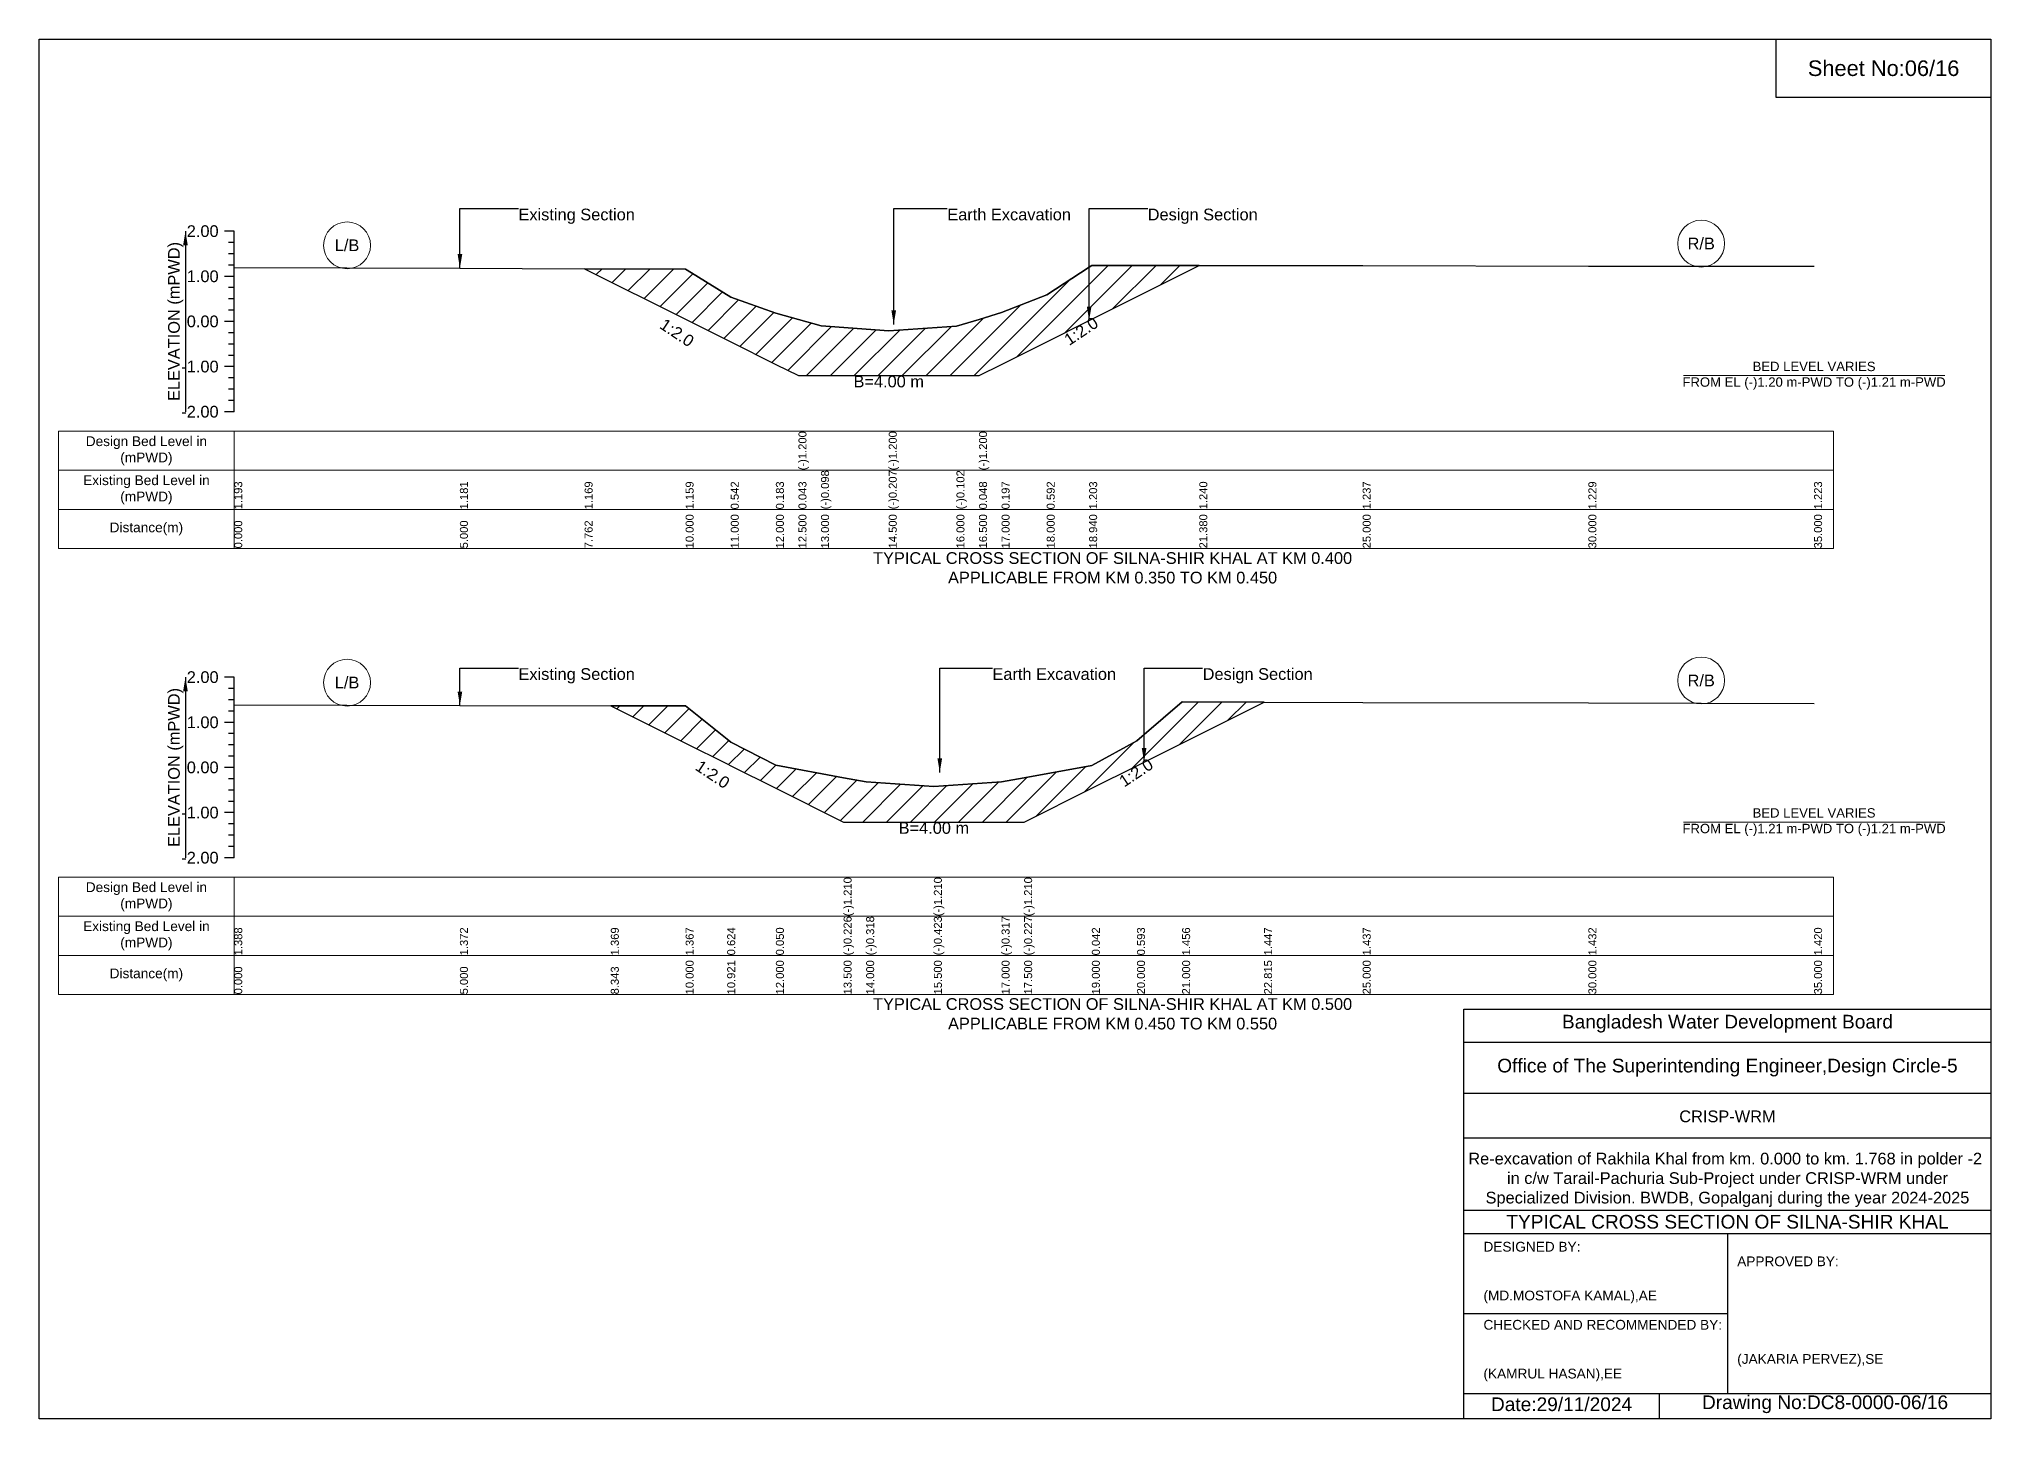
# Model space of a CAD drawing. Header units: inches. Extents: x 91000 to 258000, y -5656 to 0.
# Drawn here: x 150000 to 158000, y -5656 to 0 of the extents above; entities that cross this region are included whole.
import ezdxf

# ---------------------------------------------------------------- set-up
doc = ezdxf.new("R2010")
doc.units = ezdxf.units.IN
doc.header["$LTSCALE"] = 7
doc.header["$MEASUREMENT"] = 0
for name, color, linetype, lineweight in [('Cross section Data Border', 7, 'Continuous', 9), ('Cross Section Labels', 7, 'Continuous', 9), ('Existing_Bed_Level for Xsection', 7, 'Continuous', 25)]:
    doc.layers.add(name, color=color, linetype=linetype, lineweight=lineweight)
doc.styles.get("Standard").update_dxf_attribs({"font": 'arial.ttf'})
doc.dimstyles.get("Standard").update_dxf_attribs({"dimtxt": 0.18, "dimasz": 0.18, "dimexe": 0.18, "dimexo": 0.0625, "dimgap": 0.09, "dimtad": 0, "dimtih": 1, "dimtoh": 1, "dimdec": 4, "dimzin": 0, "dimdsep": 46, "dimtxsty": 'Standard', "dimcen": 0.09, "dimadec": 0, "dimazin": 0, "dimtfac": 1, "dimtdec": 4, "dimtofl": 0, "dimtmove": 0, "dimatfit": 3, "dimfxl": 1, "dimtolj": 1, "dimtzin": 0, "dimarcsym": 0})

msp = doc.modelspace()

# ---------------------------------------------------------------- hatches: boundary and pattern name
at = {"layer": 'Existing_Bed_Level for Xsection'}
h = msp.add_hatch(dxfattribs=at)
h.set_pattern_fill('ANSI31', color=256, scale=555, style=0)
h.paths.add_polyline_path([(152236, -941.5), (152650, -1148.5), (152674.3, -1160.6), (152835, -1241), (153020, -1333.5), (153112.5, -1379.7), (153205, -1379.7), (153482.5, -1379.7), (153760, -1379.7), (153852.5, -1379.7), (153945, -1333.5), (154130, -1241), (154303.9, -1154), (154315, -1148.5), (154755.3, -928.3), (154315, -927.9), (154303.9, -935.1), (154130, -1048.2), (153945, -1121.3), (153852.5, -1148.9), (153760, -1176.6), (153482.5, -1196), (153205, -1175.8), (153112.5, -1149.8), (153020, -1123.8), (152835, -1057.4), (152674.3, -958.3), (152650, -943.3)])
h = msp.add_hatch(dxfattribs=at)
h.set_pattern_fill('ANSI31', color=256, scale=555, style=0)
h.paths.add_polyline_path([(152343.4, -2732.5), (152650, -2885.8), (152820.4, -2971.1), (152835, -2978.3), (153020, -3070.8), (153297.5, -3209.6), (153390, -3209.6), (153667.5, -3209.6), (153945, -3209.6), (154037.5, -3209.6), (154315, -3070.8), (154500, -2978.3), (154529.1, -2963.8), (154685, -2885.8), (155020.7, -2718), (154685, -2716.4), (154529.1, -2850.9), (154500, -2876), (154315, -2978), (154037.5, -3027.8), (153945, -3044.4), (153667.5, -3064), (153390, -3044.6), (153297.5, -3027.6), (153020, -2976.5), (152835, -2882), (152820.4, -2870.2), (152650, -2732.8)])

# ---------------------------------------------------------------- linework, layer by layer
for points in [[(150000, 0), (158000, 0), (158000, -5656), (150000, -5656)], [(157120, 0), (158000, 0), (158000, -240), (157120, -240)]]:
    msp.add_lwpolyline(points, close=True)
for points in [[(155840, -5656), (155840, -3976), (158000, -3976)], [(155840, -4112), (158000, -4112)], [(155840, -4320), (158000, -4320)], [(155840, -4504), (158000, -4504)], [(155840, -4800), (158000, -4800)], [(155840, -4896), (158000, -4896)], [(156920, -4896), (156920, -5552)], [(155840, -5224), (156920, -5224)], [(155840, -5552), (158000, -5552)], [(156640, -5552), (156640, -5656)]]:
    msp.add_lwpolyline(points)
at = {"layer": 'Cross section Data Border'}
for points in [[(150080, -1607.7), (157355, -1607.7), (157355, -2087.7), (150080, -2087.7)], [(150080, -3435.7), (157355, -3435.7), (157355, -3915.7), (150080, -3915.7)]]:
    msp.add_lwpolyline(points, close=True, dxfattribs=at)
for points in [[(150800, -1607.7), (150800, -2087.7)], [(150080, -1767.7), (157355, -1767.7)], [(150080, -1927.7), (157355, -1927.7)], [(150800, -3435.7), (150800, -3915.7)], [(150080, -3595.7), (157355, -3595.7)], [(150080, -3755.7), (157355, -3755.7)]]:
    msp.add_lwpolyline(points, dxfattribs=at)
at = {"layer": 'Cross Section Labels'}
for points in [[(156739.2, -1379.7), (157810.8, -1379.7)], [(156739.2, -3209.6), (157810.8, -3209.6)]]:
    msp.add_lwpolyline(points, dxfattribs=at)
for centre in [(151262.5, -845.6), (156812.5, -838.4), (151262.5, -2637.9), (156812.5, -2629.4)]:
    msp.add_circle(centre, 96, dxfattribs=at)
at = {"layer": 'Existing_Bed_Level for Xsection'}
for points in [[(150800, -787.7), (150760, -787.7)], [(150800, -1527.7), (150800, -1342.7), (150800, -1157.7), (150800, -972.7), (150800, -787.7)], [(150800, -834), (150776, -834)], [(150800, -880.2), (150776, -880.2)], [(150800, -926.5), (150776, -926.5)], [(150800, -937), (151725, -939.2), (152236, -941.5), (152650, -943.3), (152674.3, -958.3), (152835, -1057.4), (153020, -1123.8), (153112.5, -1149.8), (153112.5, -1149.8), (153205, -1175.8), (153482.5, -1196), (153482.5, -1196), (153760, -1176.6), (153852.5, -1148.9), (153852.5, -1148.9), (153945, -1121.3), (154130, -1048.2), (154303.9, -935.1), (154315, -927.9), (154755.3, -928.3), (155425, -928.9), (156350, -930.3), (157275, -931.5)], [(150800, -972.7), (150760, -972.7)], [(150800, -1019), (150776, -1019)], [(150800, -1065.2), (150776, -1065.2)], [(150800, -1111.5), (150776, -1111.5)], [(150800, -1157.7), (150760, -1157.7)], [(150800, -1204), (150776, -1204)], [(150800, -1250.2), (150776, -1250.2)], [(150800, -1342.7), (150760, -1342.7)], [(150800, -1296.5), (150776, -1296.5)], [(150800, -1389), (150776, -1389)], [(150800, -1435.2), (150776, -1435.2)], [(150800, -1481.5), (150776, -1481.5)], [(150800, -1527.7), (150760, -1527.7)], [(150800, -2615.7), (150760, -2615.7)], [(150800, -3355.7), (150800, -3170.7), (150800, -2985.7), (150800, -2800.7), (150800, -2615.7)], [(150800, -2662), (150776, -2662)], [(150800, -2708.2), (150776, -2708.2)], [(150800, -2729), (151725, -2731.9), (152343.4, -2732.5), (152650, -2732.8), (152820.4, -2870.2), (152835, -2882), (153020, -2976.5), (153297.5, -3027.6), (153297.5, -3027.6), (153390, -3044.6), (153667.5, -3064), (153667.5, -3064), (153945, -3044.4), (154037.5, -3027.8), (154037.5, -3027.8), (154315, -2978), (154500, -2876), (154529.1, -2850.9), (154685, -2716.4), (155020.7, -2718), (155425, -2719.9), (156350, -2720.8), (157275, -2723)], [(150800, -2754.5), (150776, -2754.5)], [(150800, -2800.7), (150760, -2800.7)], [(150800, -2847), (150776, -2847)], [(150800, -2893.2), (150776, -2893.2)], [(150800, -2939.5), (150776, -2939.5)], [(150800, -2985.7), (150760, -2985.7)], [(150800, -3032), (150776, -3032)], [(150800, -3078.2), (150776, -3078.2)], [(150800, -3170.7), (150760, -3170.7)], [(150800, -3124.5), (150776, -3124.5)], [(150800, -3217), (150776, -3217)], [(150800, -3263.2), (150776, -3263.2)], [(150800, -3355.7), (150760, -3355.7)], [(150800, -3309.5), (150776, -3309.5)]]:
    msp.add_lwpolyline(points, dxfattribs=at)
for points in [[(152236, -941.5), (152650, -1148.5), (152674.3, -1160.6), (152835, -1241), (153020, -1333.5), (153112.5, -1379.7), (153112.5, -1379.7), (153205, -1379.7), (153482.5, -1379.7), (153482.5, -1379.7), (153760, -1379.7), (153852.5, -1379.7), (153852.5, -1379.7), (153945, -1333.5), (154130, -1241), (154303.9, -1154), (154315, -1148.5), (154755.3, -928.3), (154755.3, -928.3), (154755.3, -928.3), (154315, -927.9), (154303.9, -935.1), (154130, -1048.2), (153945, -1121.3), (153852.5, -1148.9), (153852.5, -1148.9), (153760, -1176.6), (153482.5, -1196), (153482.5, -1196), (153205, -1175.8), (153112.5, -1149.8), (153112.5, -1149.8), (153020, -1123.8), (152835, -1057.4), (152674.3, -958.3), (152650, -943.3)], [(152343.4, -2732.5), (152343.4, -2732.5), (152650, -2885.8), (152820.4, -2971.1), (152835, -2978.3), (153020, -3070.8), (153297.5, -3209.6), (153297.5, -3209.6), (153390, -3209.6), (153667.5, -3209.6), (153667.5, -3209.6), (153945, -3209.6), (154037.5, -3209.6), (154037.5, -3209.6), (154315, -3070.8), (154500, -2978.3), (154529.1, -2963.8), (154685, -2885.8), (155020.7, -2718), (155020.7, -2718), (155020.7, -2718), (154685, -2716.4), (154529.1, -2850.9), (154500, -2876), (154315, -2978), (154037.5, -3027.8), (154037.5, -3027.8), (153945, -3044.4), (153667.5, -3064), (153667.5, -3064), (153390, -3044.6), (153297.5, -3027.6), (153297.5, -3027.6), (153020, -2976.5), (152835, -2882), (152820.4, -2870.2), (152650, -2732.8), (152343.4, -2732.5)]]:
    msp.add_lwpolyline(points, close=True, dxfattribs=at)

# ---------------------------------------------------------------- texts
at = {"attachment_point": 5}
for s, insert, char_height in [('Sheet No:06/16', (157560, -120), 64), ('Bangladesh Water Development Board', (156920, -4036), 56), ('Office of The Superintending Engineer,Design Circle-5', (156920, -4216), 56)]:
    msp.add_mtext(s, dxfattribs=dict(at, insert=insert, char_height=char_height))
for s, insert, char_height, width, attachment_point in [('CRISP-WRM', (156920, -4416), 48, 2240, 5), ('Re-excavation of Rakhila Khal from km. 0.000 to km. 1.768 in polder -2  in c/w Tarail-Pachuria Sub-Project under CRISP-WRM under Specialized Division. BWDB, Gopalganj during the year 2024-2025', (156920, -4676), 48, 2160, 5), ('TYPICAL CROSS SECTION OF SILNA-SHIR KHAL', (156920, -4848), 56, 2240, 5), ('DESIGNED BY:^J^J^J(MD.MOSTOFA KAMAL),AE', (155920, -5056), 40, 1120, 4), ('APPROVED BY:^J^J^J^J^J^J(JAKARIA PERVEZ),SE', (156960, -5216), 40, 1120, 4), ('CHECKED AND RECOMMENDED BY:^J^J^J(KAMRUL HASAN),EE', (155920, -5376), 40, 1120, 4), ('Date:29/11/2024', (156240, -5596), 56, 1120, 5), ('Drawing No:DC8-0000-06/16', (157320, -5596), 56, 1760, 5)]:
    msp.add_mtext(s, dxfattribs=dict(insert=insert, char_height=char_height, width=width, attachment_point=attachment_point))
at = {"layer": 'Cross section Data Border', "char_height": 40, "width": 640, "attachment_point": 5}
for s, insert in [('Design Bed Level in (mPWD)', (150440, -1687.7)), ('Existing Bed Level in (mPWD)', (150440, -1847.7)), ('Distance(m)', (150440, -2007.7)), ('Design Bed Level in (mPWD)', (150440, -3515.7)), ('Existing Bed Level in (mPWD)', (150440, -3675.7)), ('Distance(m)', (150440, -3835.7))]:
    msp.add_mtext(s, dxfattribs=dict(at, insert=insert))
at = {"layer": 'Cross Section Labels'}
for s, insert, char_height, attachment_point in [('Existing Section', (151965, -695.2), 48, 1), ('Earth Excavation', (153722.5, -695.2), 48, 1), ('Design Section', (154543.9, -695.2), 48, 1), ('L/B', (151262.5, -845.6), 48, 5), ('R/B', (156812.5, -838.4), 48, 5), ('BED LEVEL VARIES ^JFROM EL (-)1.20 m-PWD TO (-)1.21 m-PWD', (157275, -1379.7), 38.4, 5), ('B=4.00 m', (153482.5, -1379.7), 48, 2), ('TYPICAL CROSS SECTION OF SILNA-SHIR KHAL AT KM 0.400^JAPPLICABLE FROM KM 0.350 TO KM 0.450', (154400, -2167.7), 48, 5), ('L/B', (151262.5, -2637.9), 48, 5), ('Existing Section', (151965, -2578.7), 48, 1), ('Earth Excavation', (153907.5, -2578.7), 48, 1), ('Design Section', (154769.1, -2578.7), 48, 1), ('R/B', (156812.5, -2629.4), 48, 5), ('BED LEVEL VARIES ^JFROM EL (-)1.21 m-PWD TO (-)1.21 m-PWD', (157275, -3209.6), 38.4, 5), ('B=4.00 m', (153667.5, -3209.6), 48, 2), ('TYPICAL CROSS SECTION OF SILNA-SHIR KHAL AT KM 0.500^JAPPLICABLE FROM KM 0.450 TO KM 0.550', (154400, -3995.7), 48, 5)]:
    msp.add_mtext(s, dxfattribs=dict(at, insert=insert, char_height=char_height, attachment_point=attachment_point))
at = {"layer": 'Cross Section Labels', "char_height": 48, "attachment_point": 2}
for insert, rotation in [((152628, -1183.7), 326.30993), ((154257.7, -1177.1), 33.69007), ((154482.9, -2986.9), 33.69007), ((152774.2, -2994.2), 326.30993)]:
    msp.add_mtext('1:2.0', dxfattribs=dict(at, insert=insert, rotation=rotation))
at = {"layer": 'Existing_Bed_Level for Xsection', "char_height": 48, "attachment_point": 6}
for s, insert in [('2.00', (150736, -787.7)), ('1.00', (150736, -972.7)), ('0.00', (150736, -1157.7)), ('-1.00', (150736, -1342.7)), ('-2.00', (150736, -1527.7)), ('2.00', (150736, -2615.7)), ('1.00', (150736, -2800.7)), ('0.00', (150736, -2985.7)), ('-1.00', (150736, -3170.7)), ('-2.00', (150736, -3355.7))]:
    msp.add_mtext(s, dxfattribs=dict(at, insert=insert))
at = {"layer": 'Existing_Bed_Level for Xsection', "rotation": 90}
for s, insert, char_height, attachment_point in [('ELEVATION (mPWD)', (150560, -1157.7), 48, 5), ('(-)1.200', (153112.5, -1767.7), 32.8, 1), ('(-)1.200', (153482.5, -1767.7), 32.8, 1), ('(-)1.200', (153852.5, -1767.7), 32.8, 1), ('1.193', (150800, -1927.7), 32.8, 1), ('1.181', (151725, -1927.7), 32.8, 1), ('1.169', (152236, -1927.7), 32.8, 1), ('1.159', (152650, -1927.7), 32.8, 1), ('0.542', (152835, -1927.7), 32.8, 1), ('0.183', (153020, -1927.7), 32.8, 1), ('0.043', (153112.5, -1927.7), 32.8, 1), ('(-)0.098', (153205, -1927.7), 32.8, 1), ('(-)0.207', (153482.5, -1927.7), 32.8, 1), ('(-)0.102', (153760, -1927.7), 32.8, 1), ('0.048', (153852.5, -1927.7), 32.8, 1), ('0.197', (153945, -1927.7), 32.8, 1), ('0.592', (154130, -1927.7), 32.8, 1), ('1.203', (154303.9, -1927.7), 32.8, 1), ('1.240', (154755.3, -1927.7), 32.8, 1), ('1.237', (155425, -1927.7), 32.8, 1), ('1.229', (156350, -1927.7), 32.8, 1), ('1.223', (157275, -1927.7), 32.8, 1), ('0.000', (150800, -2087.7), 32.8, 1), ('5.000', (151725, -2087.7), 32.8, 1), ('7.762', (152236, -2087.7), 32.8, 1), ('10.000', (152650, -2087.7), 32.8, 1), ('11.000', (152835, -2087.7), 32.8, 1), ('12.000', (153020, -2087.7), 32.8, 1), ('12.500', (153112.5, -2087.7), 32.8, 1), ('13.000', (153205, -2087.7), 32.8, 1), ('14.500', (153482.5, -2087.7), 32.8, 1), ('16.000', (153760, -2087.7), 32.8, 1), ('16.500', (153852.5, -2087.7), 32.8, 1), ('17.000', (153945, -2087.7), 32.8, 1), ('18.000', (154130, -2087.7), 32.8, 1), ('18.940', (154303.9, -2087.7), 32.8, 1), ('21.380', (154755.3, -2087.7), 32.8, 1), ('25.000', (155425, -2087.7), 32.8, 1), ('30.000', (156350, -2087.7), 32.8, 1), ('35.000', (157275, -2087.7), 32.8, 1), ('ELEVATION (mPWD)', (150560, -2985.7), 48, 5), ('(-)1.210', (153297.5, -3595.7), 32.8, 1), ('(-)1.210', (153667.5, -3595.7), 32.8, 1), ('(-)1.210', (154037.5, -3595.7), 32.8, 1), ('(-)0.226', (153297.5, -3755.7), 32.8, 1), ('(-)0.318', (153390, -3755.7), 32.8, 1), ('(-)0.423', (153667.5, -3755.7), 32.8, 1), ('(-)0.317', (153945, -3755.7), 32.8, 1), ('(-)0.227', (154037.5, -3755.7), 32.8, 1), ('1.388', (150800, -3755.7), 32.8, 1), ('1.372', (151725, -3755.7), 32.8, 1), ('1.369', (152343.4, -3755.7), 32.8, 1), ('1.367', (152650, -3755.7), 32.8, 1), ('0.624', (152820.4, -3755.7), 32.8, 1), ('0.050', (153020, -3755.7), 32.8, 1), ('0.042', (154315, -3755.7), 32.8, 1), ('0.593', (154500, -3755.7), 32.8, 1), ('1.456', (154685, -3755.7), 32.8, 1), ('1.447', (155020.7, -3755.7), 32.8, 1), ('1.437', (155425, -3755.7), 32.8, 1), ('1.432', (156350, -3755.7), 32.8, 1), ('1.420', (157275, -3755.7), 32.8, 1), ('0.000', (150800, -3915.7), 32.8, 1), ('5.000', (151725, -3915.7), 32.8, 1), ('8.343', (152343.4, -3915.7), 32.8, 1), ('10.000', (152650, -3915.7), 32.8, 1), ('10.921', (152820.4, -3915.7), 32.8, 1), ('12.000', (153020, -3915.7), 32.8, 1), ('13.500', (153297.5, -3915.7), 32.8, 1), ('14.000', (153390, -3915.7), 32.8, 1), ('15.500', (153667.5, -3915.7), 32.8, 1), ('17.000', (153945, -3915.7), 32.8, 1), ('17.500', (154037.5, -3915.7), 32.8, 1), ('19.000', (154315, -3915.7), 32.8, 1), ('20.000', (154500, -3915.7), 32.8, 1), ('21.000', (154685, -3915.7), 32.8, 1), ('22.815', (155020.7, -3915.7), 32.8, 1), ('25.000', (155425, -3915.7), 32.8, 1), ('30.000', (156350, -3915.7), 32.8, 1), ('35.000', (157275, -3915.7), 32.8, 1)]:
    msp.add_mtext(s, dxfattribs=dict(at, insert=insert, char_height=char_height, attachment_point=attachment_point))

# ---------------------------------------------------------------- leaders
at = {"layer": 'Cross Section Labels', "annotation_type": 0, "has_hookline": 1, "hookline_direction": 0}
for points, text_width in [([(151725, -939.2), (151725, -695.2), (151964.9, -695.2)], 467.2), ([(153502.9, -1170.1), (153502.9, -695.2), (153722.4, -695.2)], 497), ([(154303.9, -1154), (154303.9, -695.2), (154543.8, -695.2)], 441.2), ([(151725, -2731.9), (151725, -2578.7), (151964.9, -2578.7)], 467.2), ([(153691.7, -3006.4), (153691.7, -2578.7), (153907.4, -2578.7)], 497), ([(154529.1, -2963.8), (154529.1, -2578.7), (154769, -2578.7)], 441.2)]:
    msp.add_leader(points, dimstyle='Standard', override={"dimasz": 57.6}, dxfattribs=dict(at, text_width=text_width))
at = {"layer": 'Existing_Bed_Level for Xsection'}
for points in [[(150600, -787.7), (150600, -1527.7)], [(150600, -2615.7), (150600, -3355.7)]]:
    msp.add_leader(points, dimstyle='Standard', override={"dimasz": 57.6}, dxfattribs=at)

doc.saveas('drawing.dxf')
